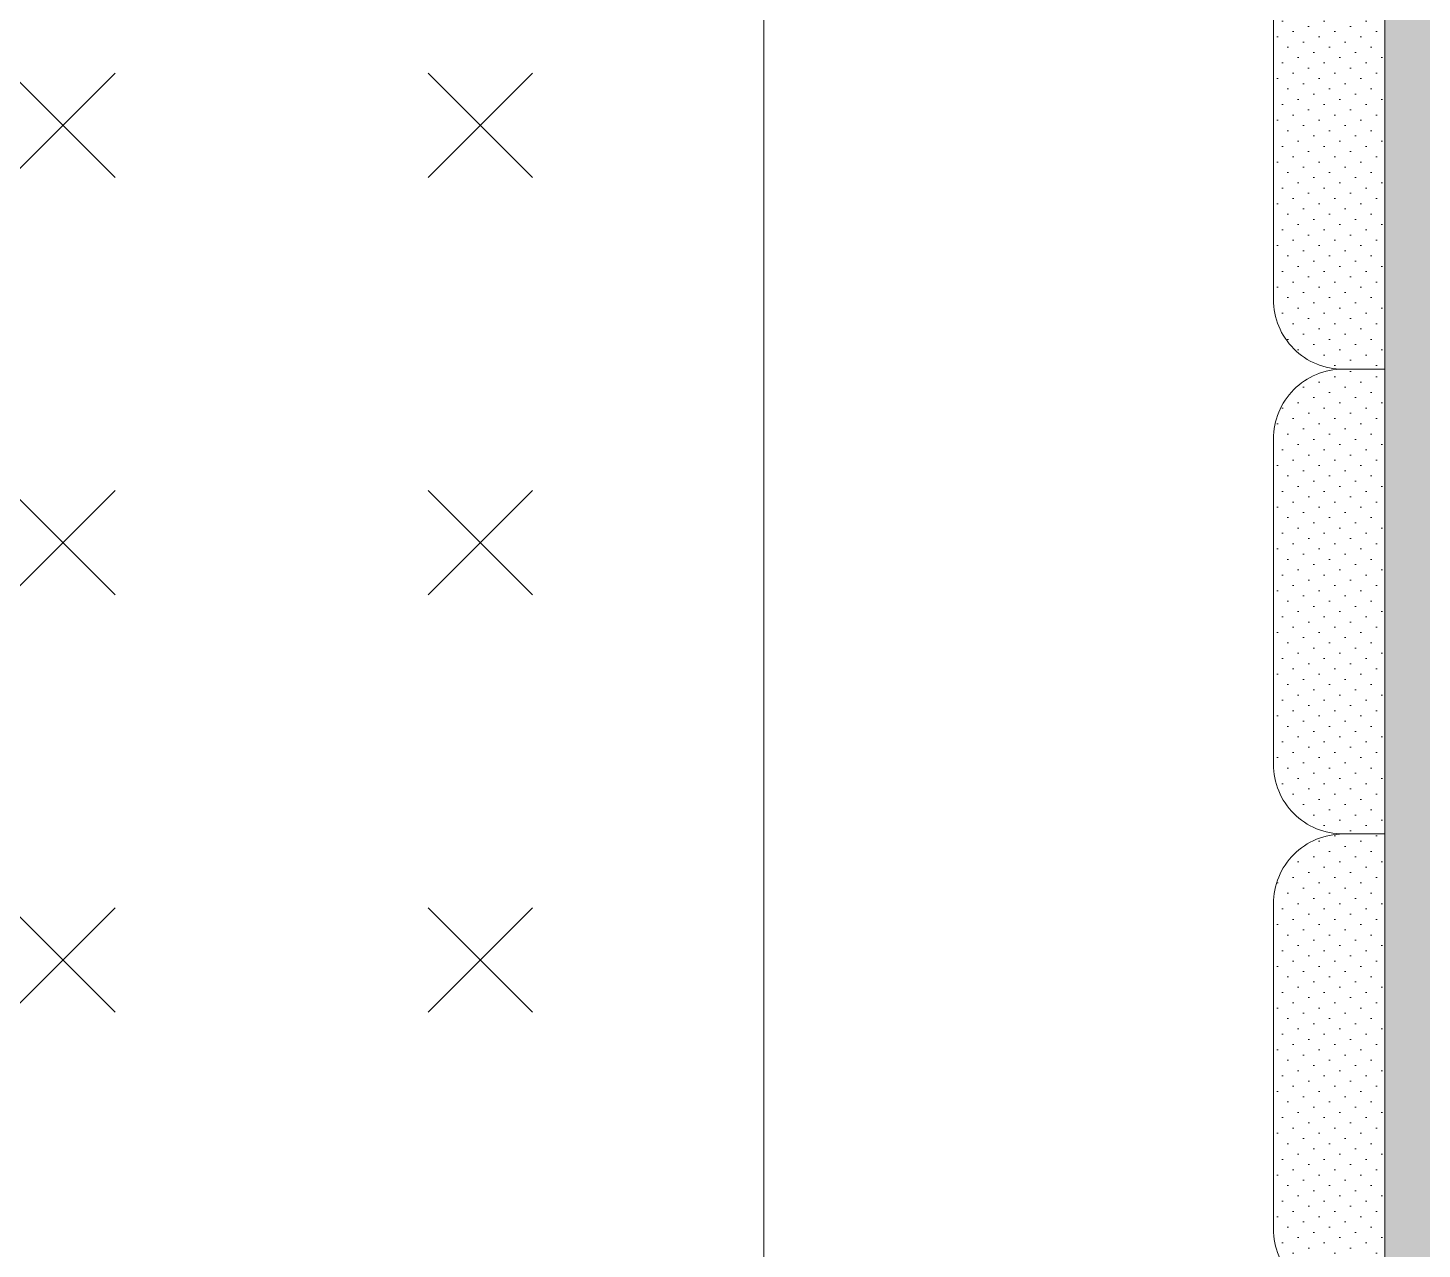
# Model space of a CAD drawing. Header units: inches. Extents: x 4017 to 5703, y -944 to 2840.
# Drawn here: x 4373.77 to 4388.77, y 582.21 to 595.35 of the extents above; entities that cross this region are included whole.
import ezdxf

# ---------------------------------------------------------------- set-up
doc = ezdxf.new("R2010")
doc.units = ezdxf.units.IN
doc.header["$MEASUREMENT"] = 0
doc.layers.get('0').update_dxf_attribs({"color": 5})
doc.layers.add('1 - bed panels', color=170, linetype='Continuous', lineweight=9)
doc.layers.add('1 - plaster', color=1, linetype='Continuous', lineweight=9)
pattern_1 = [(135, (-4522.99661, 5612.8476), (-0.1683798023, -0.0561266008), [0, -0.15875])]

# ---------------------------------------------------------------- blocks, each defined once
blk = doc.blocks.new('wallbig')
at = {"layer": '1 - plaster', "true_color": 0xe0a352}
blk.add_hatch(color=33, dxfattribs=at).paths.add_polyline_path([(-16.6, 218.366), (-17.8, 218.366), (-17.8, 5.366), (-16.6, 5.366)])
at = {"layer": '1 - plaster'}
blk.add_lwpolyline([(-17.8, 218.389), (-16.6, 218.366), (-16.6, 6.2), (-17.8, 6.2), (-17.8, 218.389)], dxfattribs=at)
blk = doc.blocks.new('bad2big')
at = {"layer": '1 - bed panels', "true_color": 0xc2c2c2}
h = blk.add_hatch(dxfattribs=at)
h.set_pattern_fill('CROSS', color=9, scale=0.5, angle=135)
h.set_pattern_definition([(135, (-268.083, -3.452), (-4.490128, 4e-16), [1.5875, -4.7625]), (225, (-268.083, -2.3296), (-4e-16, -4.490128), [1.5875, -4.7625])])
edge = h.paths.add_edge_path()
edge.add_line((-11.68, 209.5), (-141.68, 209.5))
edge.add_arc((-141.68, 204.5), 5, 90, 180)
edge.add_line((-146.68, 204.5), (-146.68, 14.5))
edge.add_arc((-141.68, 14.5), 5, 180, 270)
edge.add_line((-141.68, 9.5), (-11.68, 9.5))
edge.add_arc((-11.68, 14.5), 5, 270, 360)
edge.add_line((-6.68, 14.5), (-6.68, 204.5))
edge.add_arc((-11.68, 204.5), 5, 0, 90)
edge = h.paths.add_edge_path(flags=0)
edge.add_arc((-82.207, 172.5), 3, 270, 360)
edge.add_line((-79.207, 172.5), (-79.207, 201.5))
edge.add_arc((-82.207, 201.5), 3, 0, 90)
edge.add_line((-82.207, 204.5), (-133.07, 204.5))
edge.add_arc((-133.07, 201.5), 3, 90, 180)
edge.add_line((-136.07, 201.5), (-136.07, 172.5))
edge.add_arc((-133.07, 172.5), 3, 180, 270)
edge.add_line((-133.07, 169.5), (-82.207, 169.5))
edge = h.paths.add_edge_path(flags=0)
edge.add_arc((-68.83, 172.5), 3, 180, 270)
edge.add_line((-68.83, 169.5), (-17.967, 169.5))
edge.add_arc((-17.967, 172.5), 3, 270, 360)
edge.add_line((-14.967, 172.5), (-14.967, 201.5))
edge.add_arc((-17.967, 201.5), 3, 0, 90)
edge.add_line((-17.967, 204.5), (-68.83, 204.5))
edge.add_arc((-68.83, 201.5), 3, 90, 180)
edge.add_line((-71.83, 201.5), (-71.83, 172.5))
at = {"layer": '1 - bed panels', "true_color": 0x334acc}
h = blk.add_hatch(dxfattribs=at)
h.set_pattern_fill('DOTS', color=162, scale=0.1, angle=135, style=0)
h.set_pattern_definition([(135, (-4522.99662, 5622.8476), (-0.1683798023, -0.0561266008), [0, -0.15875])])
edge = h.paths.add_edge_path()
edge.add_line((-1.2, 200.93), (-1.2, 204.43))
edge.add_arc((-0.45, 204.43), 0.75, 90, 180, ccw=False)
edge.add_line((-0.45, 205.18), (0, 205.18))
edge.add_line((0, 205.18), (0, 200.18))
edge.add_line((0, 200.18), (-0.45, 200.18))
edge.add_arc((-0.45, 200.93), 0.75, 180, 270, ccw=False)
h = blk.add_hatch(dxfattribs=at)
h.set_pattern_fill('DOTS', color=162, scale=0.1, angle=135, style=0)
h.set_pattern_definition(pattern_1)
edge = h.paths.add_edge_path()
edge.add_line((-1.2, 195.93), (-1.2, 199.43))
edge.add_arc((-0.45, 199.43), 0.75, 90, 180, ccw=False)
edge.add_line((-0.45, 200.18), (0, 200.18))
edge.add_line((0, 200.18), (0, 195.18))
edge.add_line((0, 195.18), (-0.45, 195.18))
edge.add_arc((-0.45, 195.93), 0.75, 180, 270, ccw=False)
h = blk.add_hatch(dxfattribs=at)
h.set_pattern_fill('DOTS', color=162, scale=0.1, angle=135, style=0)
h.set_pattern_definition(pattern_1)
edge = h.paths.add_edge_path()
edge.add_line((-1.2, 190.93), (-1.2, 194.43))
edge.add_arc((-0.45, 194.43), 0.75, 90, 180, ccw=False)
edge.add_line((-0.45, 195.18), (0, 195.18))
edge.add_line((0, 195.18), (0, 190.18))
edge.add_line((0, 190.18), (-0.45, 190.18))
edge.add_arc((-0.45, 190.93), 0.75, 180, 270, ccw=False)
at = {"layer": '1 - bed panels', "color": 9, "true_color": 0xc2c2c2}
blk.add_lwpolyline([(-11.68, 209.5), (-141.68, 209.5, 0.414214), (-146.68, 204.5), (-146.68, 14.5, 0.414214), (-141.68, 9.5), (-11.68, 9.5, 0.414214), (-6.68, 14.5), (-6.68, 204.5, 0.414214)], format="xyb", close=True, dxfattribs=at)
at = {"layer": '1 - bed panels'}
for points in [[(-1.2, 200.93), (-1.2, 204.43, -0.414214), (-0.45, 205.18), (0, 205.18), (0, 200.18), (-0.45, 200.18, -0.414214)], [(-1.2, 195.93), (-1.2, 199.43, -0.414214), (-0.45, 200.18), (0, 200.18), (0, 195.18), (-0.45, 195.18, -0.414214)], [(-1.2, 190.93), (-1.2, 194.43, -0.414214), (-0.45, 195.18), (0, 195.18), (0, 190.18), (-0.45, 190.18, -0.414214)]]:
    blk.add_lwpolyline(points, format="xyb", close=True, dxfattribs=at)

msp = doc.modelspace()

# ---------------------------------------------------------------- block references
for name, p in [('wallbig', (4406.17, 384.095)), ('bad2big', (4388.371, 391.495))]:
    msp.add_blockref(name, p)

doc.saveas('drawing.dxf')
